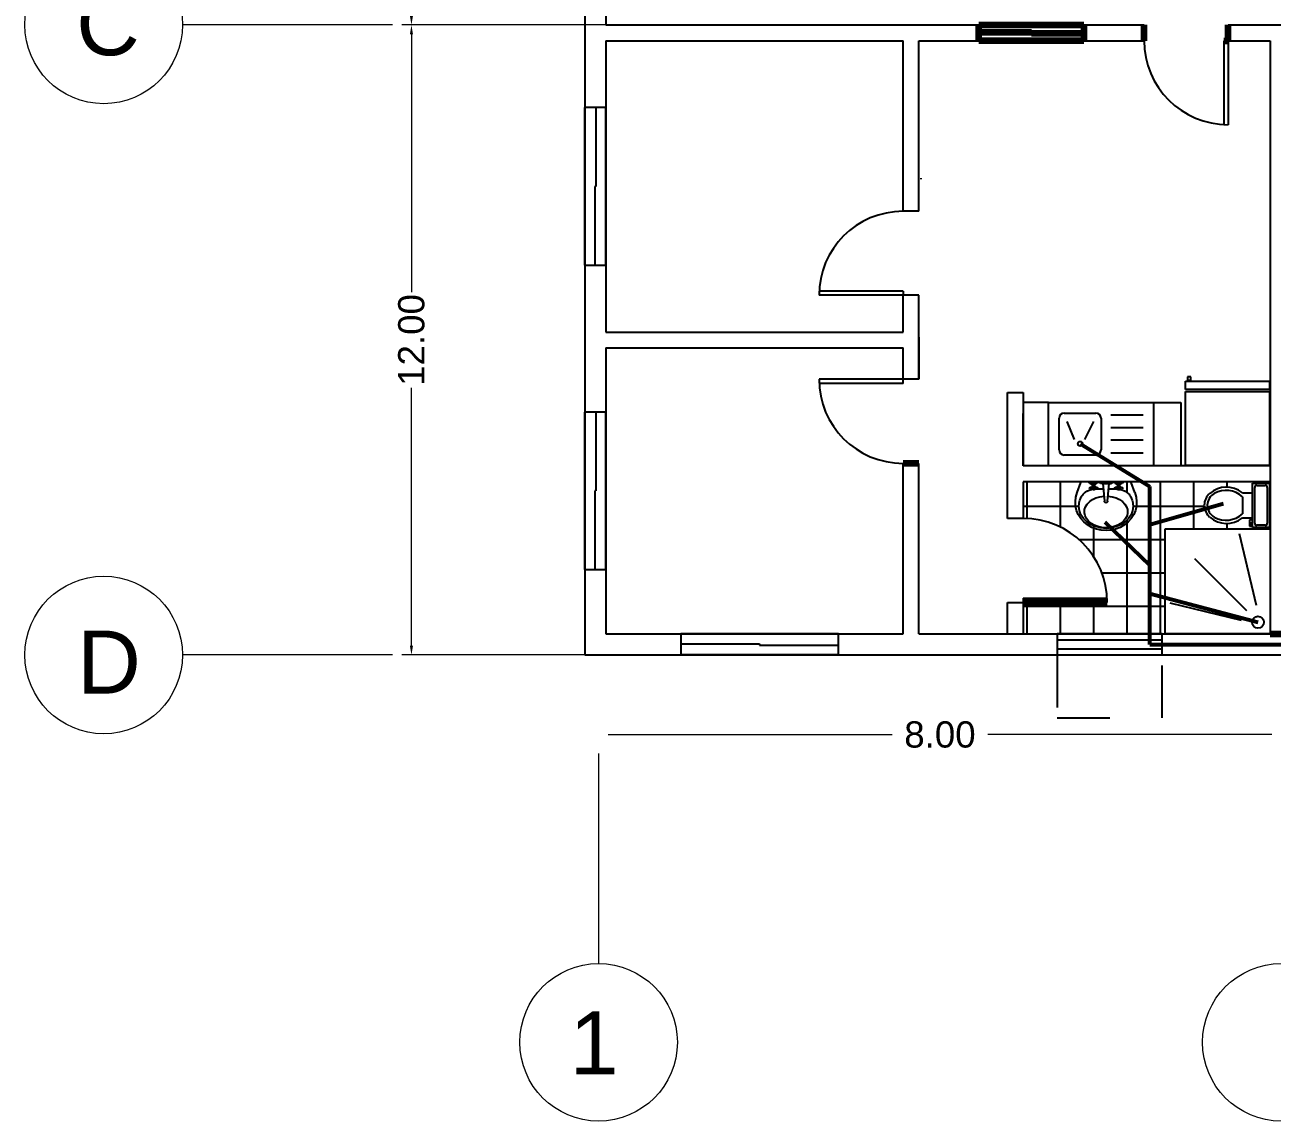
# Model space of a CAD drawing. Header units: millimetres. Extents: x 2391 to 3323, y 1596 to 2537.
# Drawn here: x 2835.41 to 2859.15, y 2085.5 to 2106.37 of the extents above; entities that cross this region are included whole.
import ezdxf

# ---------------------------------------------------------------- set-up
doc = ezdxf.new("R2010")
doc.units = ezdxf.units.MM
doc.linetypes.add('ACAD_ISO02W100', pattern=[15, 12, -3])
doc.linetypes.add('JIS_02_1.0', pattern=[2, 1, -1])
for name, color, linetype in [('BATH', 171, 'Continuous'), ('dimensions', 203, 'Continuous'), ('doors', 31, 'Continuous'), ('doors and windows schedule', 11, 'Continuous'), ('exterior wall', 140, 'Continuous'), ('furnitures', 40, 'Continuous'), ('interior wall', 191, 'Continuous'), ('Lightning text', 211, 'Continuous'), ('Plumbing symbols', 30, 'Continuous'), ('windows', 241, 'Continuous')]:
    doc.layers.add(name, color=color, linetype=linetype)
doc.styles.get("Standard").update_dxf_attribs({"font": 'arial.ttf'})

msp = doc.modelspace()

# ---------------------------------------------------------------- linework, layer by layer
at = {"color": 0, "linetype": 'ByBlock'}
for p, q in [((2857.505, 2099.589), (2859.105, 2099.589)), ((2857.505, 2099.429), (2857.505, 2099.589)), ((2857.545, 2099.669), (2857.545, 2099.609)), ((2857.605, 2099.669), (2857.545, 2099.669)), ((2857.545, 2099.609), (2857.605, 2099.609)), ((2857.605, 2099.609), (2857.605, 2099.669)), ((2859.105, 2099.589), (2859.105, 2099.429)), ((2859.105, 2099.429), (2857.505, 2099.429)), ((2857.505, 2097.989), (2857.505, 2099.389)), ((2857.505, 2099.389), (2859.105, 2099.389)), ((2859.105, 2099.389), (2859.105, 2097.989)), ((2854.897, 2097.981), (2854.897, 2099.181)), ((2854.897, 2099.181), (2856.897, 2099.181)), ((2856.897, 2099.181), (2856.897, 2097.981)), ((2855.097, 2098.281), (2855.097, 2098.881)), ((2855.197, 2098.981), (2855.797, 2098.981)), ((2855.392, 2098.477), (2855.25, 2098.822)), ((2855.589, 2098.477), (2855.757, 2098.822)), ((2855.897, 2098.881), (2855.897, 2098.281)), ((2856.082, 2098.95), (2856.698, 2098.95)), ((2856.082, 2098.706), (2856.698, 2098.706)), ((2856.082, 2098.47), (2856.698, 2098.47)), ((2855.797, 2098.181), (2855.197, 2098.181)), ((2856.082, 2098.224), (2856.698, 2098.224)), ((2857.505, 2097.989), (2859.105, 2097.989)), ((2855.443, 2097.465), (2855.509, 2097.661)), ((2855.671, 2097.65), (2855.661, 2097.661)), ((2855.682, 2097.645), (2855.671, 2097.65)), ((2855.693, 2097.644), (2855.682, 2097.645)), ((2855.686, 2097.644), (2855.698, 2097.641)), ((2855.813, 2097.644), (2855.693, 2097.644)), ((2855.698, 2097.641), (2855.71, 2097.635)), ((2855.71, 2097.635), (2855.719, 2097.627)), ((2855.719, 2097.627), (2855.726, 2097.616)), ((2855.723, 2097.621), (2855.783, 2097.621)), ((2855.726, 2097.616), (2855.73, 2097.604)), ((2855.777, 2097.605), (2855.782, 2097.618)), ((2855.782, 2097.618), (2855.79, 2097.63)), ((2855.79, 2097.63), (2855.801, 2097.638)), ((2855.801, 2097.638), (2855.813, 2097.644)), ((2855.829, 2097.65), (2855.813, 2097.644)), ((2855.847, 2097.661), (2855.829, 2097.65)), ((2855.878, 2097.654), (2855.879, 2097.661)), ((2855.881, 2097.647), (2855.878, 2097.654)), ((2855.886, 2097.641), (2855.881, 2097.647)), ((2855.893, 2097.639), (2855.886, 2097.641)), ((2855.901, 2097.639), (2855.893, 2097.639)), ((2855.931, 2097.639), (2855.901, 2097.639)), ((2855.931, 2097.639), (2856.051, 2097.639)), ((2855.931, 2097.639), (2855.961, 2097.301)), ((2856.021, 2097.301), (2856.051, 2097.639)), ((2856.051, 2097.639), (2856.089, 2097.639)), ((2856.096, 2097.639), (2856.089, 2097.639)), ((2856.103, 2097.642), (2856.096, 2097.639)), ((2856.108, 2097.647), (2856.103, 2097.642)), ((2856.111, 2097.654), (2856.108, 2097.647)), ((2856.111, 2097.661), (2856.111, 2097.654)), ((2856.151, 2097.65), (2856.141, 2097.661)), ((2856.162, 2097.645), (2856.151, 2097.65)), ((2856.174, 2097.644), (2856.162, 2097.645)), ((2856.166, 2097.644), (2856.179, 2097.641)), ((2856.294, 2097.644), (2856.174, 2097.644)), ((2856.179, 2097.641), (2856.19, 2097.635)), ((2856.19, 2097.635), (2856.199, 2097.627)), ((2856.199, 2097.627), (2856.206, 2097.616)), ((2856.204, 2097.621), (2856.264, 2097.621)), ((2856.206, 2097.616), (2856.21, 2097.604)), ((2856.257, 2097.605), (2856.262, 2097.618)), ((2856.262, 2097.618), (2856.27, 2097.63)), ((2856.27, 2097.63), (2856.281, 2097.638)), ((2856.281, 2097.638), (2856.294, 2097.644)), ((2856.309, 2097.65), (2856.294, 2097.644)), ((2856.327, 2097.661), (2856.309, 2097.65)), ((2856.539, 2097.465), (2856.473, 2097.661)), ((2858.782, 2096.804), (2858.782, 2097.644)), ((2858.782, 2097.644), (2859.102, 2097.644)), ((2859.102, 2097.644), (2859.102, 2096.804)), ((2855.511, 2097.365), (2855.521, 2097.385)), ((2855.521, 2097.385), (2855.531, 2097.403)), ((2855.531, 2097.403), (2855.542, 2097.42)), ((2855.542, 2097.42), (2855.553, 2097.435)), ((2855.553, 2097.435), (2855.566, 2097.449)), ((2855.566, 2097.449), (2855.579, 2097.462)), ((2855.579, 2097.462), (2855.593, 2097.473)), ((2855.593, 2097.473), (2855.608, 2097.483)), ((2855.608, 2097.483), (2855.624, 2097.492)), ((2855.608, 2097.483), (2855.608, 2097.483)), ((2855.624, 2097.492), (2855.64, 2097.5)), ((2855.64, 2097.5), (2855.656, 2097.508)), ((2855.656, 2097.508), (2855.672, 2097.514)), ((2855.672, 2097.514), (2855.689, 2097.519)), ((2855.678, 2097.554), (2855.68, 2097.561)), ((2855.68, 2097.546), (2855.678, 2097.554)), ((2855.68, 2097.561), (2855.686, 2097.567)), ((2855.686, 2097.541), (2855.68, 2097.546)), ((2855.686, 2097.567), (2855.693, 2097.569)), ((2855.693, 2097.539), (2855.686, 2097.541)), ((2855.689, 2097.519), (2855.706, 2097.524)), ((2855.693, 2097.569), (2855.701, 2097.567)), ((2855.701, 2097.541), (2855.693, 2097.539)), ((2855.701, 2097.567), (2855.706, 2097.561)), ((2855.706, 2097.546), (2855.701, 2097.541)), ((2855.724, 2097.561), (2855.706, 2097.561)), ((2855.706, 2097.561), (2855.708, 2097.554)), ((2855.708, 2097.554), (2855.706, 2097.546)), ((2855.706, 2097.546), (2855.724, 2097.546)), ((2855.706, 2097.524), (2855.722, 2097.527)), ((2855.722, 2097.527), (2855.729, 2097.529)), ((2855.723, 2097.554), (2855.725, 2097.569)), ((2855.725, 2097.538), (2855.723, 2097.554)), ((2855.725, 2097.569), (2855.731, 2097.584)), ((2855.731, 2097.524), (2855.725, 2097.538)), ((2855.73, 2097.604), (2855.731, 2097.591)), ((2855.731, 2097.591), (2855.776, 2097.591)), ((2855.731, 2097.584), (2855.731, 2097.591)), ((2855.776, 2097.584), (2855.731, 2097.584)), ((2855.742, 2097.518), (2855.731, 2097.524)), ((2855.738, 2097.554), (2855.74, 2097.561)), ((2855.74, 2097.546), (2855.738, 2097.554)), ((2855.74, 2097.561), (2855.746, 2097.567)), ((2855.746, 2097.541), (2855.74, 2097.546)), ((2855.753, 2097.516), (2855.742, 2097.518)), ((2855.746, 2097.567), (2855.753, 2097.569)), ((2855.753, 2097.539), (2855.746, 2097.541)), ((2855.753, 2097.569), (2855.761, 2097.567)), ((2855.761, 2097.541), (2855.753, 2097.539)), ((2855.765, 2097.518), (2855.753, 2097.516)), ((2855.761, 2097.567), (2855.766, 2097.561)), ((2855.766, 2097.546), (2855.761, 2097.541)), ((2855.776, 2097.524), (2855.765, 2097.518)), ((2855.766, 2097.561), (2855.768, 2097.554)), ((2855.768, 2097.554), (2855.766, 2097.546)), ((2855.776, 2097.591), (2855.777, 2097.605)), ((2855.776, 2097.591), (2855.776, 2097.584)), ((2855.776, 2097.584), (2855.782, 2097.569)), ((2855.782, 2097.538), (2855.776, 2097.524)), ((2855.78, 2097.535), (2855.799, 2097.536)), ((2855.782, 2097.569), (2855.783, 2097.554)), ((2855.783, 2097.554), (2855.782, 2097.538)), ((2855.783, 2097.561), (2855.8, 2097.561)), ((2855.783, 2097.546), (2855.8, 2097.546)), ((2855.798, 2097.554), (2855.8, 2097.561)), ((2855.8, 2097.546), (2855.798, 2097.554)), ((2855.799, 2097.536), (2855.814, 2097.537)), ((2855.8, 2097.561), (2855.806, 2097.567)), ((2855.806, 2097.541), (2855.8, 2097.546)), ((2855.806, 2097.567), (2855.813, 2097.569)), ((2855.813, 2097.539), (2855.806, 2097.541)), ((2855.813, 2097.569), (2855.821, 2097.567)), ((2855.821, 2097.541), (2855.813, 2097.539)), ((2855.814, 2097.537), (2855.829, 2097.537)), ((2855.821, 2097.567), (2855.826, 2097.561)), ((2855.826, 2097.546), (2855.821, 2097.541)), ((2855.826, 2097.561), (2855.828, 2097.554)), ((2855.828, 2097.554), (2855.826, 2097.546)), ((2855.829, 2097.537), (2855.844, 2097.537)), ((2855.844, 2097.537), (2855.859, 2097.537)), ((2855.859, 2097.537), (2855.875, 2097.537)), ((2855.859, 2097.537), (2855.859, 2097.537)), ((2855.875, 2097.537), (2855.891, 2097.537)), ((2855.891, 2097.537), (2855.907, 2097.537)), ((2855.907, 2097.537), (2855.923, 2097.537)), ((2855.923, 2097.537), (2855.94, 2097.537)), ((2856.042, 2097.537), (2856.061, 2097.537)), ((2856.061, 2097.537), (2856.075, 2097.537)), ((2856.075, 2097.537), (2856.09, 2097.537)), ((2856.09, 2097.537), (2856.106, 2097.537)), ((2856.106, 2097.537), (2856.121, 2097.537)), ((2856.106, 2097.537), (2856.106, 2097.537)), ((2856.121, 2097.537), (2856.137, 2097.537)), ((2856.137, 2097.537), (2856.154, 2097.537)), ((2856.154, 2097.537), (2856.171, 2097.536)), ((2856.159, 2097.554), (2856.161, 2097.561)), ((2856.161, 2097.546), (2856.159, 2097.554)), ((2856.161, 2097.561), (2856.166, 2097.567)), ((2856.166, 2097.541), (2856.161, 2097.546)), ((2856.166, 2097.567), (2856.174, 2097.569)), ((2856.174, 2097.539), (2856.166, 2097.541)), ((2856.171, 2097.536), (2856.187, 2097.536)), ((2856.174, 2097.569), (2856.181, 2097.567)), ((2856.181, 2097.541), (2856.174, 2097.539)), ((2856.181, 2097.567), (2856.187, 2097.561)), ((2856.187, 2097.546), (2856.181, 2097.541)), ((2856.187, 2097.561), (2856.189, 2097.554)), ((2856.204, 2097.561), (2856.187, 2097.561)), ((2856.189, 2097.554), (2856.187, 2097.546)), ((2856.187, 2097.546), (2856.204, 2097.546)), ((2856.187, 2097.536), (2856.205, 2097.534)), ((2856.204, 2097.554), (2856.205, 2097.569)), ((2856.205, 2097.538), (2856.204, 2097.554)), ((2856.205, 2097.569), (2856.211, 2097.584)), ((2856.211, 2097.524), (2856.205, 2097.538)), ((2856.205, 2097.534), (2856.207, 2097.534)), ((2856.21, 2097.604), (2856.211, 2097.591)), ((2856.211, 2097.591), (2856.256, 2097.591)), ((2856.211, 2097.584), (2856.211, 2097.591)), ((2856.256, 2097.584), (2856.211, 2097.584)), ((2856.222, 2097.518), (2856.211, 2097.524)), ((2856.219, 2097.554), (2856.221, 2097.561)), ((2856.221, 2097.546), (2856.219, 2097.554)), ((2856.221, 2097.561), (2856.226, 2097.567)), ((2856.226, 2097.541), (2856.221, 2097.546)), ((2856.234, 2097.516), (2856.222, 2097.518)), ((2856.226, 2097.567), (2856.234, 2097.569)), ((2856.234, 2097.539), (2856.226, 2097.541)), ((2856.234, 2097.569), (2856.241, 2097.567)), ((2856.241, 2097.541), (2856.234, 2097.539)), ((2856.245, 2097.518), (2856.234, 2097.516)), ((2856.241, 2097.567), (2856.247, 2097.561)), ((2856.247, 2097.546), (2856.241, 2097.541)), ((2856.256, 2097.524), (2856.245, 2097.518)), ((2856.247, 2097.561), (2856.249, 2097.554)), ((2856.249, 2097.554), (2856.247, 2097.546)), ((2856.256, 2097.591), (2856.257, 2097.605)), ((2856.256, 2097.591), (2856.256, 2097.584)), ((2856.256, 2097.584), (2856.262, 2097.569)), ((2856.262, 2097.538), (2856.256, 2097.524)), ((2856.257, 2097.527), (2856.274, 2097.524)), ((2856.262, 2097.569), (2856.264, 2097.554)), ((2856.264, 2097.554), (2856.262, 2097.538)), ((2856.263, 2097.561), (2856.281, 2097.561)), ((2856.263, 2097.546), (2856.281, 2097.546)), ((2856.274, 2097.524), (2856.292, 2097.519)), ((2856.279, 2097.554), (2856.281, 2097.561)), ((2856.281, 2097.546), (2856.279, 2097.554)), ((2856.281, 2097.561), (2856.286, 2097.567)), ((2856.286, 2097.541), (2856.281, 2097.546)), ((2856.286, 2097.567), (2856.294, 2097.569)), ((2856.294, 2097.539), (2856.286, 2097.541)), ((2856.292, 2097.519), (2856.309, 2097.514)), ((2856.294, 2097.569), (2856.301, 2097.567)), ((2856.301, 2097.541), (2856.294, 2097.539)), ((2856.301, 2097.567), (2856.307, 2097.561)), ((2856.307, 2097.546), (2856.301, 2097.541)), ((2856.307, 2097.561), (2856.309, 2097.554)), ((2856.309, 2097.554), (2856.307, 2097.546)), ((2856.309, 2097.514), (2856.326, 2097.508)), ((2856.326, 2097.508), (2856.342, 2097.5)), ((2856.342, 2097.5), (2856.358, 2097.492)), ((2856.358, 2097.492), (2856.374, 2097.483)), ((2856.374, 2097.483), (2856.389, 2097.473)), ((2856.374, 2097.483), (2856.374, 2097.483)), ((2856.389, 2097.473), (2856.403, 2097.462)), ((2856.403, 2097.462), (2856.416, 2097.449)), ((2856.416, 2097.449), (2856.429, 2097.435)), ((2856.429, 2097.435), (2856.44, 2097.42)), ((2856.44, 2097.42), (2856.451, 2097.403)), ((2856.451, 2097.403), (2856.462, 2097.385)), ((2856.462, 2097.385), (2856.471, 2097.365)), ((2858.588, 2097.464), (2858.782, 2097.464)), ((2858.588, 2097.384), (2858.588, 2097.064)), ((2858.822, 2096.884), (2858.822, 2097.564)), ((2858.862, 2097.604), (2859.022, 2097.604)), ((2859.062, 2097.564), (2859.062, 2096.884)), ((2855.474, 2097.206), (2855.475, 2097.22)), ((2855.475, 2097.22), (2855.479, 2097.246)), ((2855.479, 2097.246), (2855.483, 2097.272)), ((2855.483, 2097.272), (2855.489, 2097.297)), ((2855.489, 2097.297), (2855.495, 2097.321)), ((2855.495, 2097.321), (2855.503, 2097.344)), ((2855.503, 2097.344), (2855.511, 2097.365)), ((2855.511, 2097.365), (2855.511, 2097.365)), ((2855.962, 2097.292), (2855.961, 2097.301)), ((2855.967, 2097.284), (2855.962, 2097.292)), ((2855.973, 2097.277), (2855.967, 2097.284)), ((2855.982, 2097.273), (2855.973, 2097.277)), ((2855.991, 2097.271), (2855.982, 2097.273)), ((2856, 2097.273), (2855.991, 2097.271)), ((2856.009, 2097.277), (2856, 2097.273)), ((2856.015, 2097.284), (2856.009, 2097.277)), ((2856.02, 2097.292), (2856.015, 2097.284)), ((2856.021, 2097.301), (2856.02, 2097.292)), ((2856.471, 2097.365), (2856.479, 2097.344)), ((2856.471, 2097.365), (2856.471, 2097.365)), ((2856.479, 2097.344), (2856.487, 2097.321)), ((2856.487, 2097.321), (2856.493, 2097.297)), ((2856.493, 2097.297), (2856.499, 2097.272)), ((2856.499, 2097.272), (2856.504, 2097.246)), ((2856.504, 2097.246), (2856.507, 2097.22)), ((2856.507, 2097.22), (2856.508, 2097.206)), ((2858.588, 2096.984), (2858.782, 2096.984)), ((2858.782, 2096.944), (2858.722, 2096.944)), ((2858.722, 2096.944), (2858.722, 2096.824)), ((2858.762, 2096.904), (2858.782, 2096.904)), ((2858.762, 2096.824), (2858.762, 2096.904)), ((2857.116, 2096.773), (2859.116, 2096.773)), ((2857.116, 2094.773), (2857.116, 2096.773)), ((2858.858, 2095.315), (2858.53, 2096.678)), ((2858.722, 2096.824), (2858.762, 2096.824)), ((2859.102, 2096.804), (2858.782, 2096.804)), ((2859.022, 2096.844), (2858.862, 2096.844)), ((2859.116, 2096.773), (2859.116, 2094.773)), ((2857.677, 2096.212), (2858.667, 2095.222)), ((2858.574, 2095.031), (2857.211, 2095.359)), ((2859.116, 2094.773), (2857.116, 2094.773))]:
    msp.add_line(p, q, dxfattribs=at)
for centre, radius in [((2855.5, 2098.396), 0.0446), ((2858.885, 2094.997), 0.113)]:
    msp.add_circle(centre, radius, dxfattribs=at)
for centre, radius, start, end in [((2855.197, 2098.881), 0.1, 90, 180), ((2855.797, 2098.881), 0.1, 360, 90), ((2855.197, 2098.281), 0.1, 180, 270), ((2855.797, 2098.281), 0.1, 270, 0), ((2858.162, 2097.224), 0.3, 131.0791, 228.9211), ((2858.18, 2097.224), 0.26, 119.5767, 240.4235), ((2858.285, 2097.083), 0.487, 51.4693, 131.0791), ((2858.276, 2097.056), 0.453, 46.3679, 119.5767), ((2858.857, 2097.569), 0.0354, 81.8699, 188.1301), ((2859.027, 2097.569), 0.0354, 351.8699, 98.1301), ((2858.285, 2097.365), 0.487, 228.9211, 308.5309), ((2858.276, 2097.392), 0.453, 240.4235, 313.6323), ((2858.857, 2096.879), 0.0354, 171.8699, 278.1301), ((2859.027, 2096.879), 0.0354, 261.8699, 8.1301)]:
    msp.add_arc(centre, radius, start, end, dxfattribs=at)
at = {"color": 0, "linetype": 'ByBlock', "extrusion": (0, 0, -1)}
for centre, major_axis, ratio, start_param, end_param in [((2855.991, 2097.279), (-0.584, 0), 0.916316, 2.786438, 6.63834), ((2855.991, 2097.096), (-0.412, 0), 0.730435, 1.664123, 7.760732), ((2855.991, 2097.206), (-0.517, 0), 0.815274, 3.141593, 6.283185)]:
    msp.add_ellipse(centre, major_axis=major_axis, ratio=ratio, start_param=start_param, end_param=end_param, dxfattribs=at)
at = {"layer": 'BATH', "linetype": 'Continuous'}
for p, q in [((2854.487, 2096.971), (2854.487, 2097.673)), ((2855.122, 2096.809), (2855.122, 2097.673)), ((2855.757, 2097.644), (2855.757, 2097.673)), ((2856.392, 2097.47), (2856.392, 2097.673)), ((2857.027, 2094.773), (2857.027, 2097.673)), ((2857.662, 2096.773), (2857.662, 2097.673)), ((2858.297, 2097.57), (2858.297, 2097.673)), ((2858.932, 2097.644), (2858.932, 2097.673)), ((2855.757, 2097.516), (2855.757, 2097.517)), ((2854.416, 2097.205), (2855.474, 2097.205)), ((2856.508, 2097.205), (2857.863, 2097.205)), ((2859.102, 2097.205), (2859.116, 2097.205)), ((2856.392, 2094.773), (2856.392, 2096.94)), ((2855.757, 2096.246), (2855.757, 2096.831)), ((2858.297, 2096.773), (2858.297, 2096.878)), ((2858.932, 2096.773), (2858.932, 2096.804)), ((2855.478, 2096.57), (2857.116, 2096.57)), ((2855.914, 2095.935), (2857.116, 2095.935)), ((2854.416, 2095.3), (2857.116, 2095.3)), ((2854.487, 2094.773), (2854.487, 2095.373)), ((2855.122, 2094.773), (2855.122, 2095.373)), ((2855.757, 2094.773), (2855.757, 2095.373))]:
    msp.add_line(p, q, dxfattribs=at)
at = {"layer": 'dimensions', "lineweight": 13}
for p, q in [((2846.066, 2106.373), (2842.585, 2106.373)), ((2846.466, 2106.373), (2842.585, 2106.373)), ((2842.765, 2106.193), (2842.765, 2101.282)), ((2842.765, 2094.553), (2842.765, 2099.463)), ((2846.066, 2094.373), (2842.585, 2094.373)), ((2846.509, 2092.856), (2851.92, 2092.856)), ((2859.149, 2092.856), (2853.738, 2092.856))]:
    msp.add_line(p, q, dxfattribs=at)
at = {"layer": 'dimensions', "lineweight": 100}
msp.add_line((2859.116, 2094.773), (2859.416, 2094.773), dxfattribs=at)
at = {"layer": 'dimensions'}
for points in [[(2842.735, 2106.553), (2842.795, 2106.553), (2842.765, 2106.373)], [(2842.735, 2106.193), (2842.795, 2106.193), (2842.765, 2106.373)], [(2842.735, 2094.553), (2842.795, 2094.553), (2842.765, 2094.373)]]:
    msp.add_solid(points, dxfattribs=at)
at = {"layer": 'doors'}
for p, q in [((2858.236, 2106.073), (2858.236, 2104.475)), ((2858.316, 2106.073), (2858.316, 2104.473)), ((2852.126, 2101.223), (2850.526, 2101.223)), ((2852.126, 2101.303), (2850.528, 2101.303)), ((2852.126, 2101.303), (2852.126, 2101.223)), ((2852.126, 2099.623), (2850.526, 2099.623)), ((2852.126, 2099.543), (2850.528, 2099.543)), ((2852.126, 2099.543), (2852.126, 2099.623)), ((2854.416, 2095.453), (2856.014, 2095.453)), ((2854.416, 2095.453), (2854.416, 2095.373))]:
    msp.add_line(p, q, dxfattribs=at)
at = {"layer": 'doors', "linetype": 'ACAD_ISO02W100', "lineweight": 100}
msp.add_line((2858.236, 2106.068), (2858.316, 2106.068), dxfattribs=at)
at = {"layer": 'doors', "lineweight": 100}
msp.add_line((2856.016, 2095.373), (2854.416, 2095.373), dxfattribs=at)
at = {"layer": 'doors'}
for centre, start, end in [((2858.316, 2106.073), 180, 270), ((2852.126, 2101.223), 90, 180), ((2852.126, 2099.623), 180, 270), ((2854.416, 2095.373), 0, 90)]:
    msp.add_arc(centre, 1.6, start, end, dxfattribs=at)
at = {"layer": 'exterior wall'}
for p, q in [((2846.066, 2124.373), (2846.066, 2094.373)), ((2846.466, 2112.373), (2846.466, 2106.373)), ((2846.466, 2106.073), (2846.466, 2100.523)), ((2846.466, 2100.223), (2846.466, 2094.773)), ((2846.466, 2094.773), (2852.126, 2094.773)), ((2852.426, 2094.773), (2859.116, 2094.773)), ((2846.066, 2094.373), (2886.466, 2094.373))]:
    msp.add_line(p, q, dxfattribs=at)
at = {"layer": 'furnitures'}
for p, q in [((2852.464, 2103.453), (2852.464, 2103.434)), ((2854.897, 2099.181), (2854.416, 2099.181)), ((2856.897, 2099.181), (2857.416, 2099.181)), ((2857.416, 2099.181), (2857.416, 2097.973))]:
    msp.add_line(p, q, dxfattribs=at)
at = {"layer": 'interior wall'}
for p, q in [((2846.466, 2106.373), (2856.716, 2106.373)), ((2858.316, 2106.373), (2860.016, 2106.373)), ((2846.466, 2106.073), (2852.126, 2106.073)), ((2852.126, 2102.823), (2852.126, 2106.073)), ((2852.426, 2106.073), (2856.716, 2106.073)), ((2852.426, 2102.823), (2852.426, 2106.073)), ((2858.316, 2106.073), (2859.116, 2106.073)), ((2859.116, 2106.073), (2859.116, 2094.773)), ((2852.426, 2102.823), (2852.126, 2102.823)), ((2852.126, 2100.523), (2852.126, 2101.223)), ((2852.426, 2101.223), (2852.126, 2101.223)), ((2852.426, 2099.623), (2852.426, 2101.223)), ((2852.426, 2100.423), (2852.426, 2101.223)), ((2846.466, 2100.523), (2852.126, 2100.523)), ((2846.466, 2100.223), (2852.126, 2100.223)), ((2852.126, 2099.623), (2852.126, 2100.223)), ((2852.426, 2100.423), (2852.426, 2099.623)), ((2852.426, 2099.623), (2852.126, 2099.623)), ((2854.116, 2096.973), (2854.116, 2099.373)), ((2854.116, 2099.373), (2854.416, 2099.373)), ((2854.416, 2099.373), (2854.416, 2097.973)), ((2854.416, 2097.973), (2854.416, 2098.973)), ((2852.126, 2094.773), (2852.126, 2098.023)), ((2852.426, 2094.773), (2852.426, 2098.023)), ((2859.116, 2097.973), (2854.416, 2097.973)), ((2859.116, 2097.673), (2854.416, 2097.673)), ((2854.416, 2097.673), (2854.416, 2096.973)), ((2854.416, 2096.973), (2854.116, 2096.973)), ((2854.116, 2094.773), (2854.116, 2095.373)), ((2854.116, 2095.373), (2854.416, 2095.373)), ((2854.416, 2095.373), (2854.416, 2094.773))]:
    msp.add_line(p, q, dxfattribs=at)
at = {"layer": 'interior wall', "lineweight": 100}
for p, q in [((2856.716, 2106.068), (2856.716, 2106.373)), ((2858.316, 2106.068), (2858.316, 2106.373)), ((2852.426, 2098.023), (2852.126, 2098.023))]:
    msp.add_line(p, q, dxfattribs=at)
at = {"layer": 'Lightning text', "linetype": 'ByBlock', "lineweight": 13, "ltscale": 0.02}
for p, q in [((2842.405, 2106.373), (2838.405, 2106.373)), ((2842.405, 2094.373), (2838.405, 2094.373)), ((2846.329, 2092.496), (2846.329, 2088.496))]:
    msp.add_line(p, q, dxfattribs=at)
for centre in [(2836.905, 2106.373), (2836.905, 2094.373), (2846.329, 2086.996), (2859.329, 2086.996)]:
    msp.add_circle(centre, 1.5, dxfattribs=at)
at = {"layer": 'Plumbing symbols', "linetype": 'ByBlock', "lineweight": 53, "ltscale": 0.02}
for p, q in [((2855.505, 2098.395), (2856.823, 2097.58)), ((2856.823, 2094.573), (2856.823, 2097.58)), ((2858.225, 2097.249), (2856.823, 2096.85)), ((2855.971, 2096.903), (2856.823, 2096.076)), ((2858.886, 2094.99), (2856.823, 2095.538)), ((2856.823, 2094.573), (2875.74, 2094.573))]:
    msp.add_line(p, q, dxfattribs=at)
at = {"layer": 'windows', "lineweight": 100}
for p, q in [((2853.571, 2106.073), (2853.571, 2106.373)), ((2853.571, 2106.373), (2855.571, 2106.373)), ((2853.571, 2106.233), (2854.571, 2106.233)), ((2854.571, 2106.233), (2854.571, 2106.213)), ((2854.571, 2106.213), (2855.571, 2106.213)), ((2855.571, 2106.373), (2855.571, 2106.073)), ((2855.571, 2106.073), (2853.571, 2106.073))]:
    msp.add_line(p, q, dxfattribs=at)
at = {"layer": 'windows'}
for p, q in [((2846.466, 2104.798), (2846.066, 2104.798)), ((2846.066, 2101.798), (2846.066, 2104.798)), ((2846.276, 2104.798), (2846.276, 2103.298)), ((2846.466, 2101.798), (2846.466, 2104.798)), ((2846.276, 2103.298), (2846.256, 2103.298)), ((2846.256, 2103.298), (2846.256, 2101.798)), ((2846.066, 2101.798), (2846.466, 2101.798)), ((2846.466, 2098.998), (2846.066, 2098.998)), ((2846.066, 2095.998), (2846.066, 2098.998)), ((2846.276, 2098.998), (2846.276, 2097.498)), ((2846.466, 2095.998), (2846.466, 2098.998)), ((2846.276, 2097.498), (2846.256, 2097.498)), ((2846.256, 2097.498), (2846.256, 2095.998)), ((2846.066, 2095.998), (2846.466, 2095.998)), ((2850.896, 2094.773), (2847.896, 2094.773)), ((2847.896, 2094.773), (2847.896, 2094.373)), ((2850.896, 2094.373), (2850.896, 2094.773)), ((2857.062, 2094.773), (2855.062, 2094.773)), ((2855.062, 2094.773), (2855.062, 2094.373)), ((2857.062, 2094.373), (2857.062, 2094.773)), ((2847.896, 2094.583), (2849.396, 2094.583)), ((2849.396, 2094.583), (2849.396, 2094.563)), ((2849.396, 2094.563), (2850.896, 2094.563)), ((2857.062, 2094.653), (2855.062, 2094.653)), ((2850.896, 2094.373), (2847.896, 2094.373)), ((2855.062, 2094.493), (2857.062, 2094.493)), ((2855.062, 2094.373), (2857.062, 2094.373))]:
    msp.add_line(p, q, dxfattribs=at)
at = {"layer": 'windows', "linetype": 'JIS_02_1.0'}
for p, q in [((2855.062, 2094.373), (2855.062, 2093.173)), ((2857.062, 2093.173), (2857.062, 2094.373)), ((2855.062, 2093.173), (2857.062, 2093.173))]:
    msp.add_line(p, q, dxfattribs=at)

# ---------------------------------------------------------------- texts
at = {"layer": 'dimensions', "lineweight": 13, "insert": (2842.765, 2100.373), "char_height": 0.5, "attachment_point": 5, "rotation": 90}
msp.add_mtext('\\A1;12.00', dxfattribs=at)
at = {"layer": 'dimensions', "lineweight": 13, "insert": (2852.829, 2092.856), "char_height": 0.5, "attachment_point": 5}
msp.add_mtext('\\A1;8.00', dxfattribs=at)
at = {"layer": 'doors and windows schedule'}
for s, p in [('C', (2836.382, 2105.795)), ('D', (2836.402, 2093.638)), ('1', (2845.776, 2086.384))]:
    msp.add_text(s, height=1.2, dxfattribs=at).set_placement(p)

doc.saveas('drawing.dxf')
